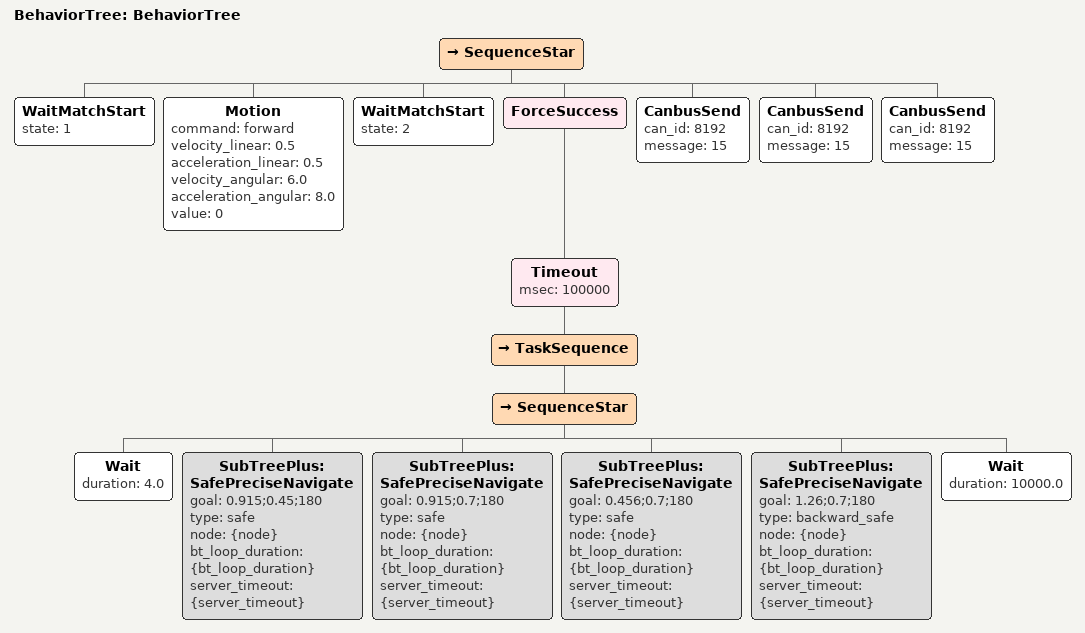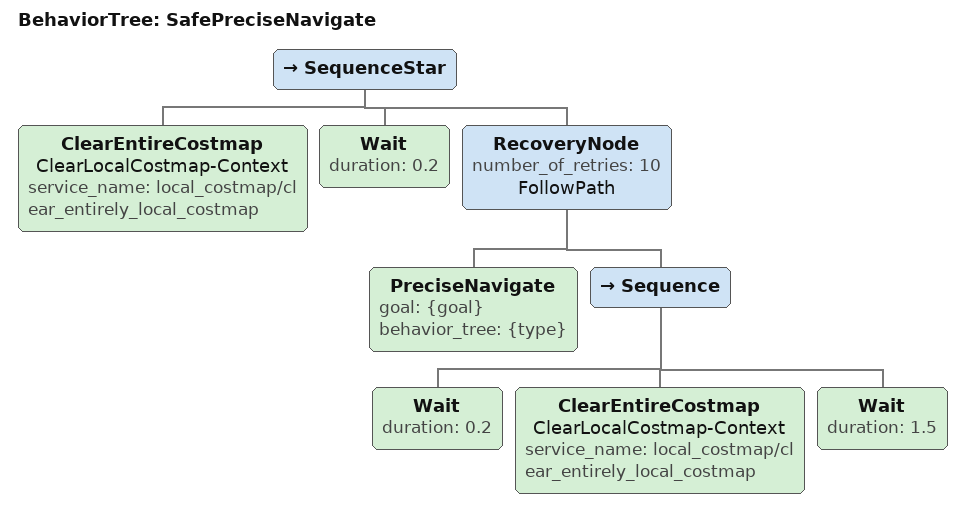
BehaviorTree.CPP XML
<root main_tree_to_execute="BehaviorTree">
    <BehaviorTree ID="BehaviorTree">
        <SequenceStar>
		<WaitMatchStart state="1"/>

		<Motion command="forward" velocity_linear="0.5" acceleration_linear="0.5" velocity_angular="6.0" acceleration_angular="8.0" value="0" />

		<WaitMatchStart state="2"/>
            <ForceSuccess>
                <Timeout msec="100000">

		<TaskSequence>
                  <SequenceStar>
		        <Wait duration="4.0" />

                        <SubTreePlus ID="SafePreciseNavigate" goal="0.915;0.45;180" type="safe" node="{node}" bt_loop_duration="{bt_loop_duration}" server_timeout="{server_timeout}" />

                        <SubTreePlus ID="SafePreciseNavigate" goal="0.915;0.7;180" type="safe" node="{node}" bt_loop_duration="{bt_loop_duration}" server_timeout="{server_timeout}" />

                        <SubTreePlus ID="SafePreciseNavigate" goal="0.456;0.7;180" type="safe" node="{node}" bt_loop_duration="{bt_loop_duration}" server_timeout="{server_timeout}" />

                        <SubTreePlus ID="SafePreciseNavigate" goal="1.26;0.7;180" type="backward_safe" node="{node}" bt_loop_duration="{bt_loop_duration}" server_timeout="{server_timeout}" />

                        <Wait duration="10000.0" />

                    </SequenceStar>
		  </TaskSequence>
                </Timeout>
            </ForceSuccess>

            <CanbusSend can_id="8192" message="15" />
            <CanbusSend can_id="8192" message="15" />
            <CanbusSend can_id="8192" message="15" />
        </SequenceStar>
    </BehaviorTree>
    <BehaviorTree ID="SafePreciseNavigate">
        <SequenceStar>
            <ClearEntireCostmap name="ClearLocalCostmap-Context" service_name="local_costmap/clear_entirely_local_costmap" />
	    <Wait duration="0.2" />
            <RecoveryNode number_of_retries="10" name="FollowPath">
                <PreciseNavigate goal="{goal}" behavior_tree="{type}" />
                <Sequence>
                    <Wait duration="0.2" />
                    <ClearEntireCostmap name="ClearLocalCostmap-Context" service_name="local_costmap/clear_entirely_local_costmap" />
                    <Wait duration="1.5" />
                </Sequence>
            </RecoveryNode>
        </SequenceStar>
    </BehaviorTree>
</root>
